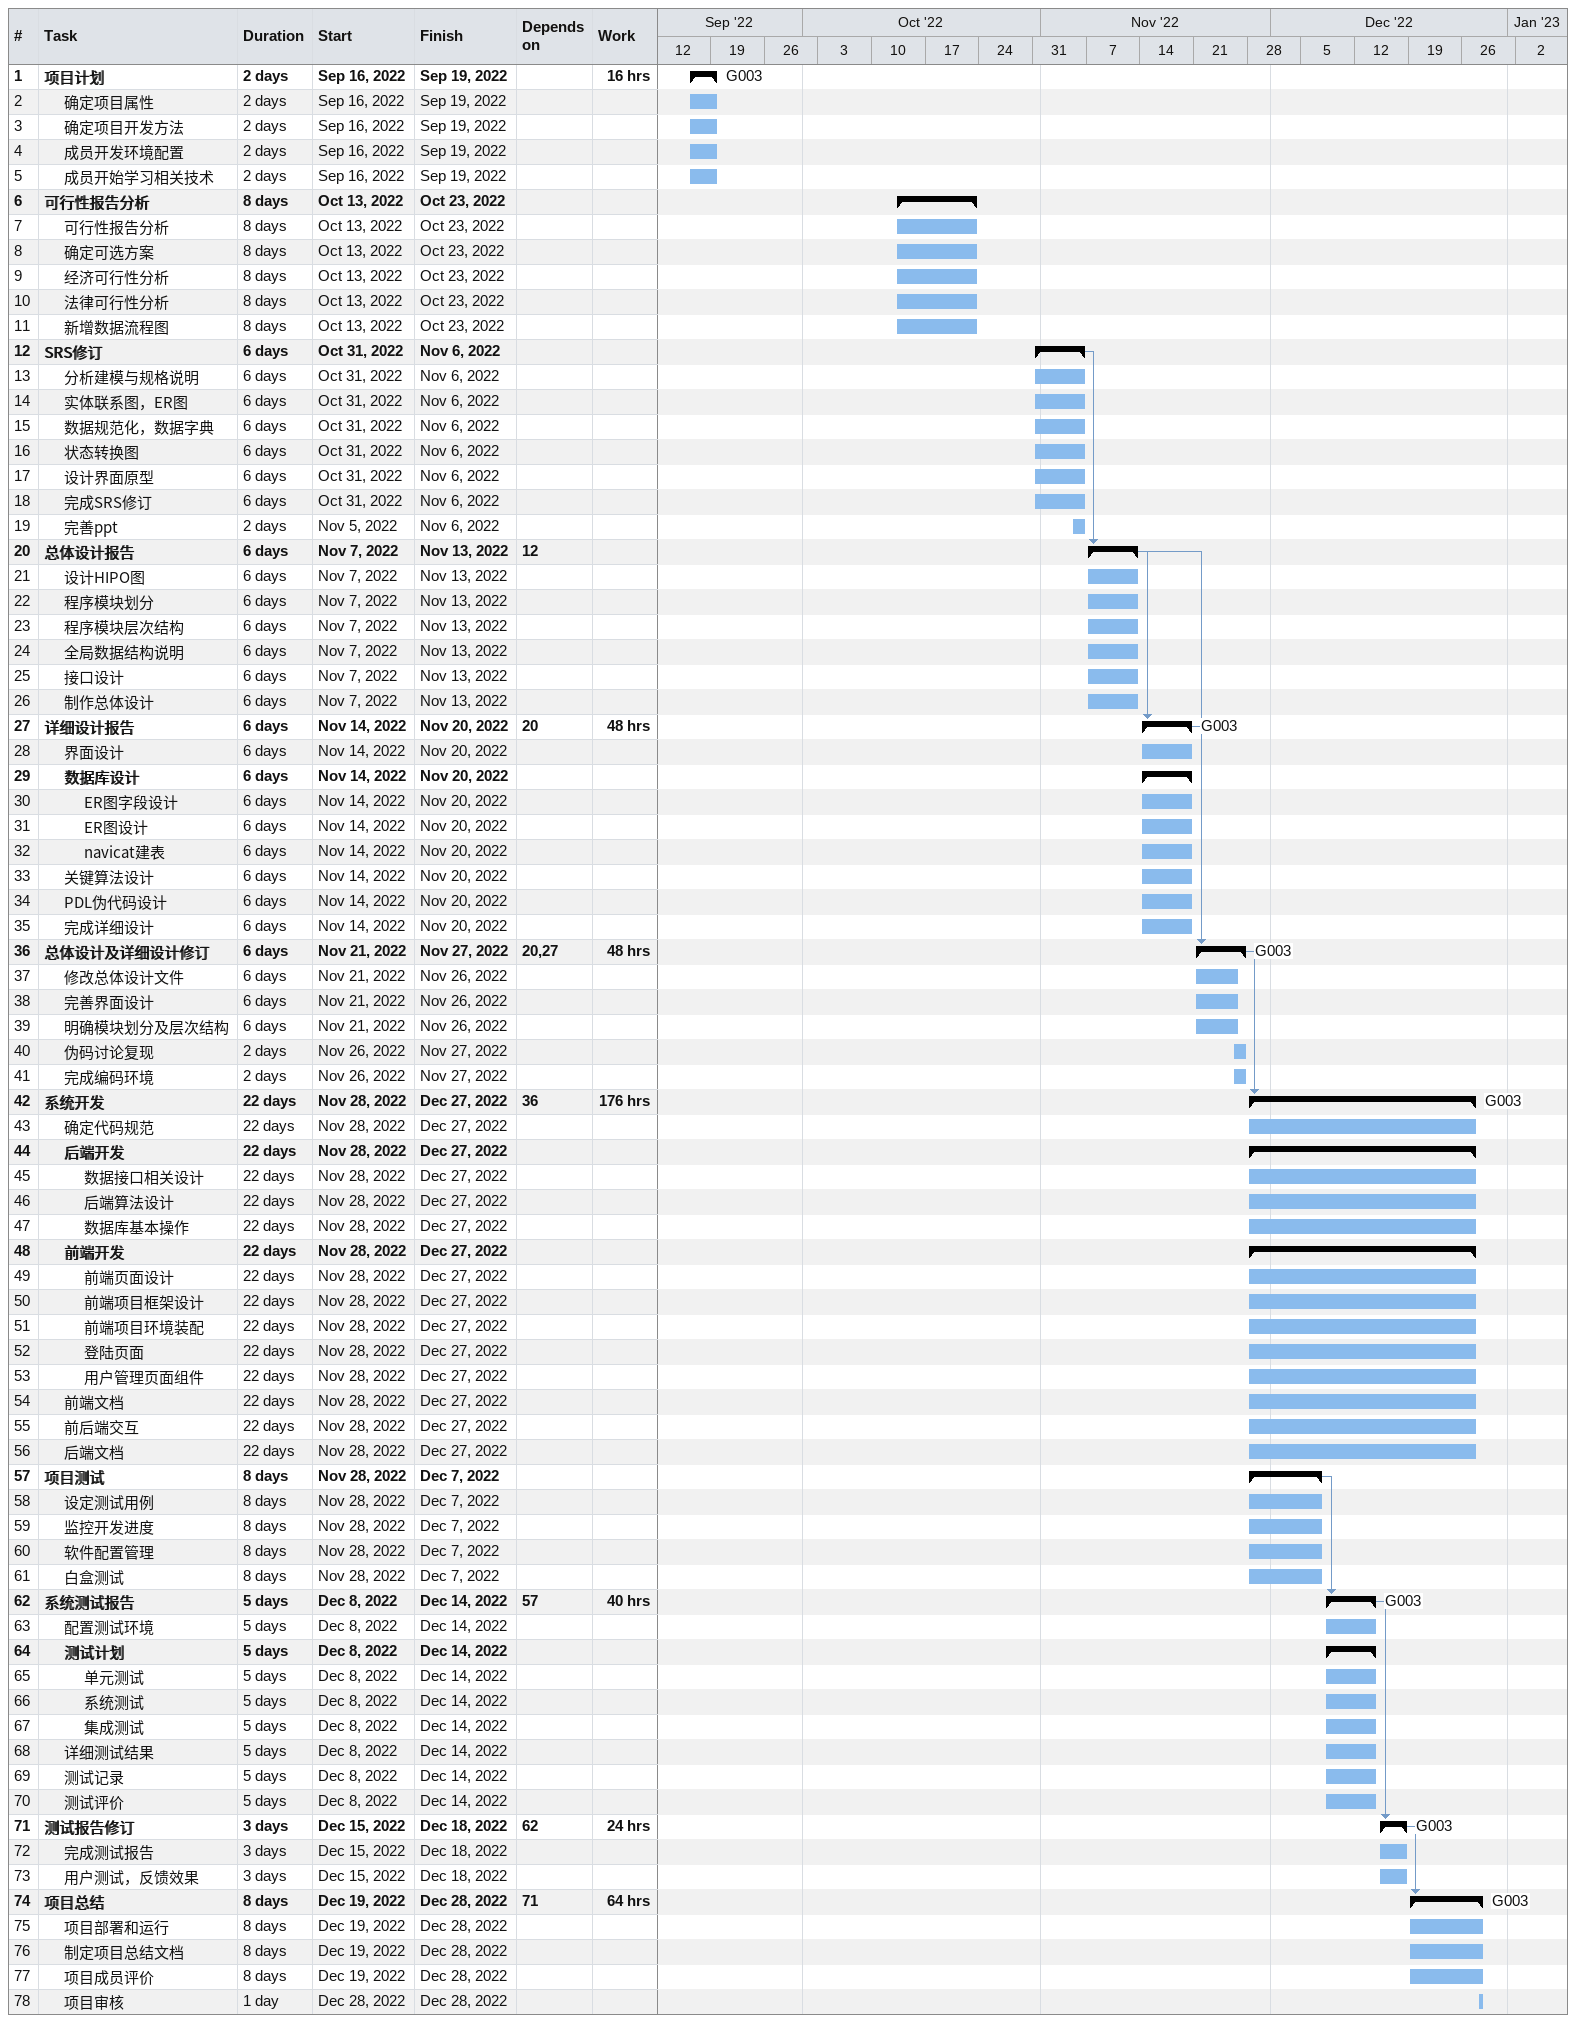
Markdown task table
| ID | Level | Task | Duration | Start | Finish | Predecessors | Resources | Work (h) |
|---|---|---|---|---|---|---|---|---|
| 1 | 1 | **项目计划** | 2d | 2022-09-16 | 2022-09-19 |  | G003 | 16 |
| 2 | 2 | 确定项目属性 | 2d | 2022-09-16 | 2022-09-19 |  |  |  |
| 3 | 2 | 确定项目开发方法 | 2d | 2022-09-16 | 2022-09-19 |  |  |  |
| 4 | 2 | 成员开发环境配置 | 2d | 2022-09-16 | 2022-09-19 |  |  |  |
| 5 | 2 | 成员开始学习相关技术 | 2d | 2022-09-16 | 2022-09-19 |  |  |  |
| 6 | 1 | **可行性报告分析** | 8d | 2022-10-13 | 2022-10-23 |  |  |  |
| 7 | 2 | 可行性报告分析 | 8d | 2022-10-13 | 2022-10-23 |  |  |  |
| 8 | 2 | 确定可选方案 | 8d | 2022-10-13 | 2022-10-23 |  |  |  |
| 9 | 2 | 经济可行性分析 | 8d | 2022-10-13 | 2022-10-23 |  |  |  |
| 10 | 2 | 法律可行性分析 | 8d | 2022-10-13 | 2022-10-23 |  |  |  |
| 11 | 2 | 新增数据流程图 | 8d | 2022-10-13 | 2022-10-23 |  |  |  |
| 12 | 1 | **SRS修订** | 6d | 2022-10-31 | 2022-11-06 |  |  |  |
| 13 | 2 | 分析建模与规格说明 | 6d | 2022-10-31 | 2022-11-06 |  |  |  |
| 14 | 2 | 实体联系图，ER图 | 6d | 2022-10-31 | 2022-11-06 |  |  |  |
| 15 | 2 | 数据规范化，数据字典 | 6d | 2022-10-31 | 2022-11-06 |  |  |  |
| 16 | 2 | 状态转换图 | 6d | 2022-10-31 | 2022-11-06 |  |  |  |
| 17 | 2 | 设计界面原型 | 6d | 2022-10-31 | 2022-11-06 |  |  |  |
| 18 | 2 | 完成SRS修订 | 6d | 2022-10-31 | 2022-11-06 |  |  |  |
| 19 | 2 | 完善ppt | 2d | 2022-11-05 | 2022-11-06 |  |  |  |
| 20 | 1 | **总体设计报告** | 6d | 2022-11-07 | 2022-11-13 | 12 |  |  |
| 21 | 2 | 设计HIPO图 | 6d | 2022-11-07 | 2022-11-13 |  |  |  |
| 22 | 2 | 程序模块划分 | 6d | 2022-11-07 | 2022-11-13 |  |  |  |
| 23 | 2 | 程序模块层次结构 | 6d | 2022-11-07 | 2022-11-13 |  |  |  |
| 24 | 2 | 全局数据结构说明 | 6d | 2022-11-07 | 2022-11-13 |  |  |  |
| 25 | 2 | 接口设计 | 6d | 2022-11-07 | 2022-11-13 |  |  |  |
| 26 | 2 | 制作总体设计 | 6d | 2022-11-07 | 2022-11-13 |  |  |  |
| 27 | 1 | **详细设计报告** | 6d | 2022-11-14 | 2022-11-20 | 20 | G003 | 48 |
| 28 | 2 | 界面设计 | 6d | 2022-11-14 | 2022-11-20 |  |  |  |
| 29 | 2 | **数据库设计** | 6d | 2022-11-14 | 2022-11-20 |  |  |  |
| 30 | 3 | ER图字段设计 | 6d | 2022-11-14 | 2022-11-20 |  |  |  |
| 31 | 3 | ER图设计 | 6d | 2022-11-14 | 2022-11-20 |  |  |  |
| 32 | 3 | navicat建表 | 6d | 2022-11-14 | 2022-11-20 |  |  |  |
| 33 | 2 | 关键算法设计 | 6d | 2022-11-14 | 2022-11-20 |  |  |  |
| 34 | 2 | PDL伪代码设计 | 6d | 2022-11-14 | 2022-11-20 |  |  |  |
| 35 | 2 | 完成详细设计 | 6d | 2022-11-14 | 2022-11-20 |  |  |  |
| 36 | 1 | **总体设计及详细设计修订** | 6d | 2022-11-21 | 2022-11-27 | 20, 27 | G003 | 48 |
| 37 | 2 | 修改总体设计文件 | 6d | 2022-11-21 | 2022-11-26 |  |  |  |
| 38 | 2 | 完善界面设计 | 6d | 2022-11-21 | 2022-11-26 |  |  |  |
| 39 | 2 | 明确模块划分及层次结构 | 6d | 2022-11-21 | 2022-11-26 |  |  |  |
| 40 | 2 | 伪码讨论复现 | 2d | 2022-11-26 | 2022-11-27 |  |  |  |
| 41 | 2 | 完成编码环境 | 2d | 2022-11-26 | 2022-11-27 |  |  |  |
| 42 | 1 | **系统开发** | 22d | 2022-11-28 | 2022-12-27 | 36 | G003 | 176 |
| 43 | 2 | 确定代码规范 | 22d | 2022-11-28 | 2022-12-27 |  |  |  |
| 44 | 2 | **后端开发** | 22d | 2022-11-28 | 2022-12-27 |  |  |  |
| 45 | 3 | 数据接口相关设计 | 22d | 2022-11-28 | 2022-12-27 |  |  |  |
| 46 | 3 | 后端算法设计 | 22d | 2022-11-28 | 2022-12-27 |  |  |  |
| 47 | 3 | 数据库基本操作 | 22d | 2022-11-28 | 2022-12-27 |  |  |  |
| 48 | 2 | **前端开发** | 22d | 2022-11-28 | 2022-12-27 |  |  |  |
| 49 | 3 | 前端页面设计 | 22d | 2022-11-28 | 2022-12-27 |  |  |  |
| 50 | 3 | 前端项目框架设计 | 22d | 2022-11-28 | 2022-12-27 |  |  |  |
| 51 | 3 | 前端项目环境装配 | 22d | 2022-11-28 | 2022-12-27 |  |  |  |
| 52 | 3 | 登陆页面 | 22d | 2022-11-28 | 2022-12-27 |  |  |  |
| 53 | 3 | 用户管理页面组件 | 22d | 2022-11-28 | 2022-12-27 |  |  |  |
| 54 | 2 | 前端文档 | 22d | 2022-11-28 | 2022-12-27 |  |  |  |
| 55 | 2 | 前后端交互 | 22d | 2022-11-28 | 2022-12-27 |  |  |  |
| 56 | 2 | 后端文档 | 22d | 2022-11-28 | 2022-12-27 |  |  |  |
| 57 | 1 | **项目测试** | 8d | 2022-11-28 | 2022-12-07 |  |  |  |
| 58 | 2 | 设定测试用例 | 8d | 2022-11-28 | 2022-12-07 |  |  |  |
| 59 | 2 | 监控开发进度 | 8d | 2022-11-28 | 2022-12-07 |  |  |  |
| 60 | 2 | 软件配置管理 | 8d | 2022-11-28 | 2022-12-07 |  |  |  |
| 61 | 2 | 白盒测试 | 8d | 2022-11-28 | 2022-12-07 |  |  |  |
| 62 | 1 | **系统测试报告** | 5d | 2022-12-08 | 2022-12-14 | 57 | G003 | 40 |
| 63 | 2 | 配置测试环境 | 5d | 2022-12-08 | 2022-12-14 |  |  |  |
| 64 | 2 | **测试计划** | 5d | 2022-12-08 | 2022-12-14 |  |  |  |
| 65 | 3 | 单元测试 | 5d | 2022-12-08 | 2022-12-14 |  |  |  |
| 66 | 3 | 系统测试 | 5d | 2022-12-08 | 2022-12-14 |  |  |  |
| 67 | 3 | 集成测试 | 5d | 2022-12-08 | 2022-12-14 |  |  |  |
| 68 | 2 | 详细测试结果 | 5d | 2022-12-08 | 2022-12-14 |  |  |  |
| 69 | 2 | 测试记录 | 5d | 2022-12-08 | 2022-12-14 |  |  |  |
| 70 | 2 | 测试评价 | 5d | 2022-12-08 | 2022-12-14 |  |  |  |
| 71 | 1 | **测试报告修订** | 3d | 2022-12-15 | 2022-12-18 | 62 | G003 | 24 |
| 72 | 2 | 完成测试报告 | 3d | 2022-12-15 | 2022-12-18 |  |  |  |
| 73 | 2 | 用户测试，反馈效果 | 3d | 2022-12-15 | 2022-12-18 |  |  |  |
| 74 | 1 | **项目总结** | 8d | 2022-12-19 | 2022-12-28 | 71 | G003 | 64 |
| 75 | 2 | 项目部署和运行 | 8d | 2022-12-19 | 2022-12-28 |  |  |  |
| 76 | 2 | 制定项目总结文档 | 8d | 2022-12-19 | 2022-12-28 |  |  |  |
| 77 | 2 | 项目成员评价 | 8d | 2022-12-19 | 2022-12-28 |  |  |  |
| 78 | 2 | 项目审核 | 1d | 2022-12-28 | 2022-12-28 |  |  |  |
